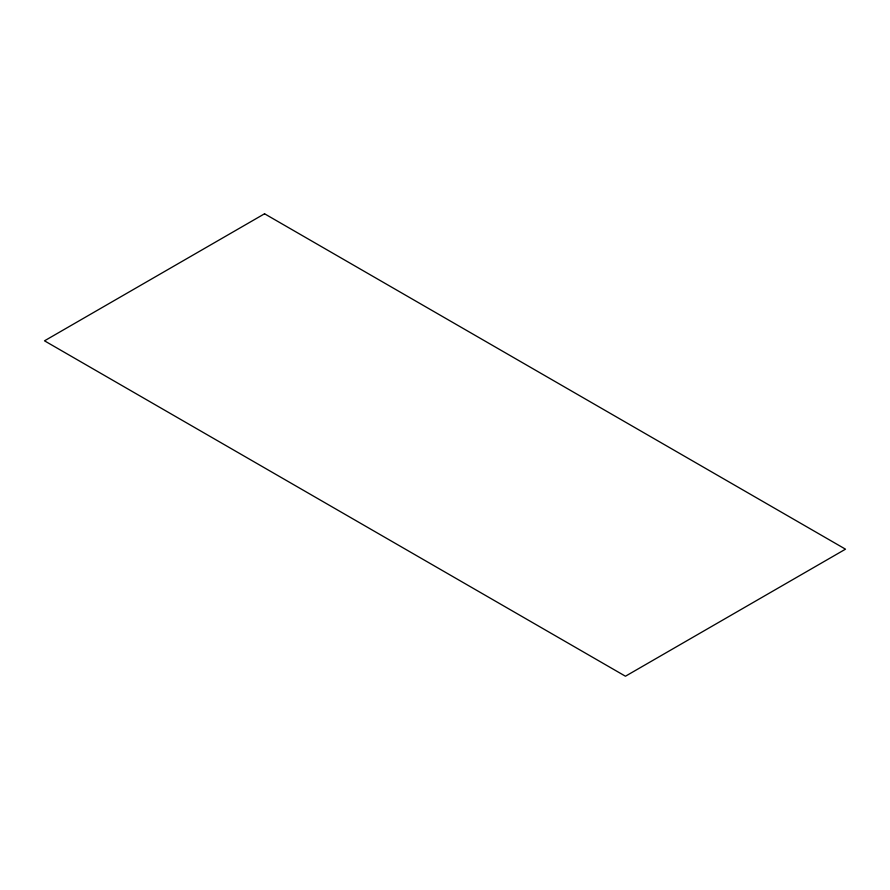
<?xml version="1.0" encoding="UTF-8"?>
<svg xmlns="http://www.w3.org/2000/svg" width="890" height="890" viewBox="0 0 890 890"><rect width="100%" height="100%" fill="white"/><g stroke="black" fill="none" stroke-linecap="round" stroke-linejoin="round"><path stroke-width="1.33" d="M264.553 213.778L44.5 340.826L625.448 676.222L845.5 549.174L264.553 213.778"/></g></svg>
